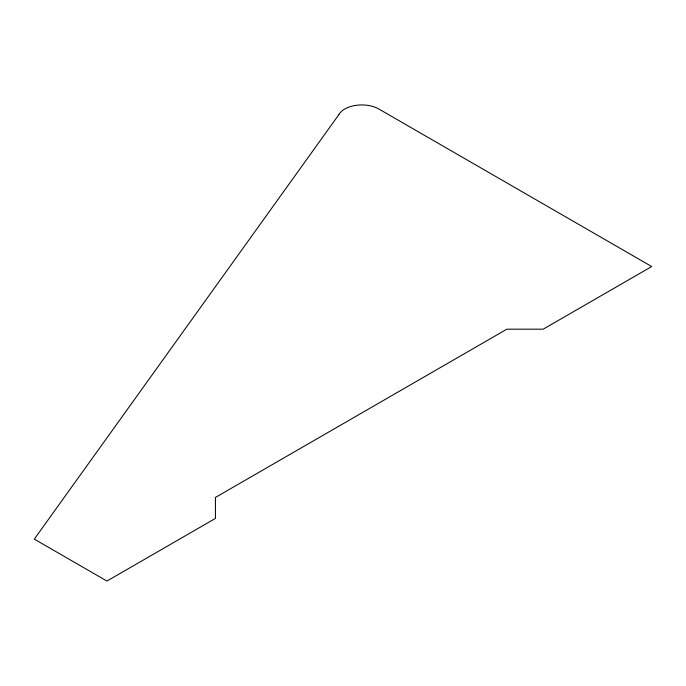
<?xml version="1.0" encoding="UTF-8"?>
<svg xmlns="http://www.w3.org/2000/svg" width="686" height="686" viewBox="0 0 686 686"><rect width="100%" height="100%" fill="white"/><g stroke="black" fill="none" stroke-linecap="round" stroke-linejoin="round"><path stroke-width="1.03" d="M338.875 114.613L34.3 539.119L106.939 581.051L215.43 518.41L215.43 497.444L506.885 329.177L543.201 329.177L651.7 266.537L379.315 109.28A24.087 13.909 0 0 0 338.875 114.613"/></g></svg>
